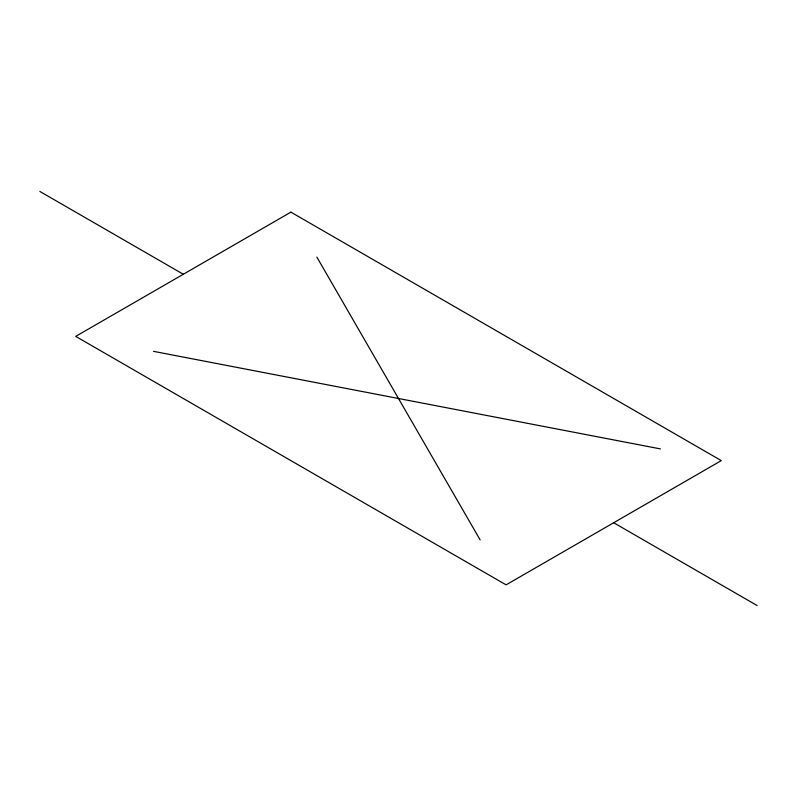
<?xml version="1.0" encoding="UTF-8"?>
<svg xmlns="http://www.w3.org/2000/svg" width="797" height="797" viewBox="0 0 797 797"><rect width="100%" height="100%" fill="white"/><g stroke="black" fill="none" stroke-linecap="round" stroke-linejoin="round"><path stroke-width="1.2" d="M153.502 351.347L660.444 448.91M39.85 191.439L183.31 274.258M613.69 522.742L757.15 605.561M316.837 257.052L480.163 539.948M290.905 212.141L75.715 336.384L506.095 584.859L721.285 460.616L290.905 212.141"/></g></svg>
